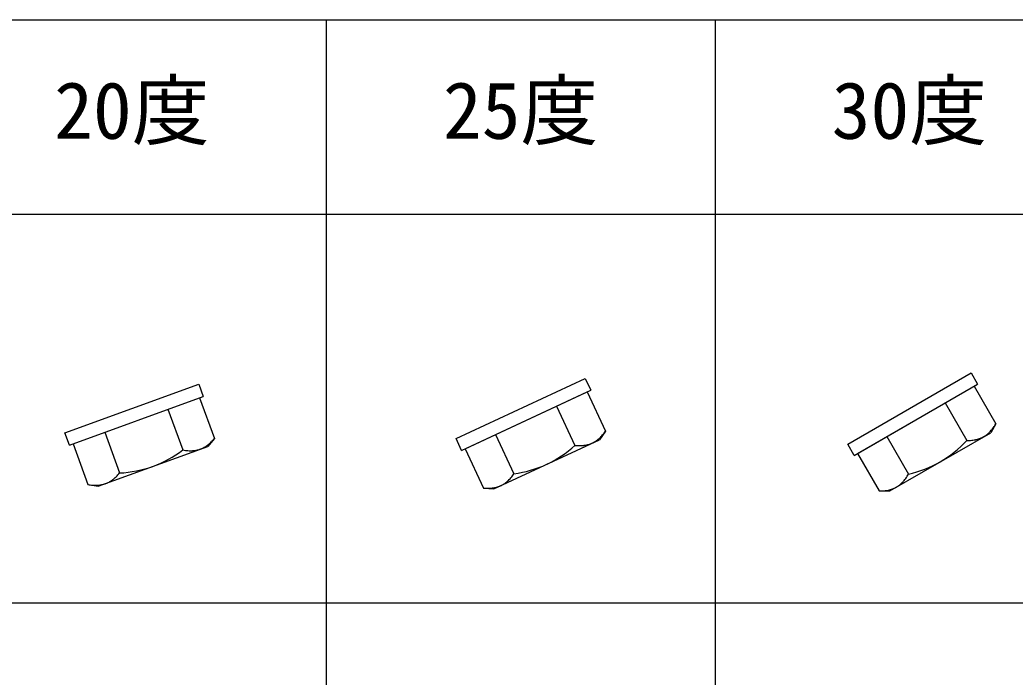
# Model space of a CAD drawing. Units: millimetres, scale not verified. Extents: x -1170 to 1170, y -780 to 835.
# Drawn here: x -604.6 to -297.4, y 577.1 to 780 of the extents above; entities that cross this region are included whole.
import ezdxf
from ezdxf.enums import TextEntityAlignment as Align

# ---------------------------------------------------------------- set-up
doc = ezdxf.new("R2010")
doc.units = ezdxf.units.MM
doc.header["$LTSCALE"] = 6
doc.layers.add('0-0_0', color=3, linetype='Continuous')
doc.layers.add('F-0', color=4, linetype='Continuous')
doc.styles.add('ＭＳ ゴシック', font='')
doc.styles.get('ＭＳ ゴシック').set_extended_font_data('MS Gothic')

msp = doc.modelspace()

# ---------------------------------------------------------------- linework, layer by layer
at = {"layer": '0-0_0'}
for p, q in [((-310.947, 671), (-308.947, 667.536)), ((-549.327, 667.524), (-547.959, 663.766)), ((-430.061, 669.298), (-428.371, 665.672)), ((-347.053, 645.536), (-308.947, 667.536)), ((-345.999, 646.144), (-310.001, 666.928)), ((-310.001, 666.928), (-303.305, 655.33)), ((-589.305, 648.717), (-547.959, 663.766)), ((-468.248, 647.077), (-428.371, 665.672)), ((-467.146, 647.591), (-429.473, 665.158)), ((-429.473, 665.158), (-423.813, 653.021)), ((-588.162, 649.133), (-549.101, 663.35)), ((-549.101, 663.35), (-544.521, 650.765)), ((-438.891, 660.767), (-433.231, 648.629)), ((-319, 661.732), (-312.304, 650.134)), ((-558.867, 659.796), (-554.286, 647.211)), ((-303.305, 655.33), (-304.912, 652.546)), ((-578.397, 652.687), (-573.817, 640.103)), ((-457.728, 651.983), (-452.068, 639.846)), ((-423.813, 653.021), (-425.657, 650.387)), ((-337, 651.34), (-330.304, 639.742)), ((-336.088, 634.546), (-304.912, 652.546)), ((-588.162, 649.133), (-583.582, 636.548)), ((-580.416, 635.989), (-546.587, 648.302)), ((-544.521, 650.765), (-546.587, 648.302)), ((-458.284, 635.173), (-425.657, 650.387)), ((-467.146, 647.591), (-461.487, 635.454)), ((-345.999, 646.144), (-339.303, 634.546)), ((-583.582, 636.548), (-580.416, 635.989)), ((-461.487, 635.454), (-458.284, 635.173)), ((-339.303, 634.546), (-336.088, 634.546))]:
    msp.add_line(p, q, dxfattribs=at)
for points in [[(-347.053, 645.536), (-349.053, 649), (-310.947, 671)], [(-589.305, 648.717), (-590.673, 652.476), (-549.327, 667.524)], [(-468.248, 647.077), (-469.939, 650.702), (-430.061, 669.298)], [(-304.496, 653.554), (-304.284, 653.831), (-304.077, 654.115), (-303.875, 654.41), (-303.68, 654.709), (-303.488, 655.016), (-303.305, 655.33)], [(-433.231, 648.629), (-432.838, 648.599), (-432.448, 648.578), (-432.061, 648.566), (-431.677, 648.566), (-431.297, 648.578), (-430.92, 648.599), (-430.55, 648.633), (-430.366, 648.655), (-430.183, 648.68), (-429.874, 648.732), (-429.571, 648.791), (-429.421, 648.824), (-429.272, 648.86), (-429.125, 648.9), (-428.976, 648.941), (-428.688, 649.031), (-428.543, 649.081), (-428.402, 649.134), (-428.259, 649.187), (-428.121, 649.245), (-427.981, 649.306), (-427.843, 649.368), (-427.693, 649.44), (-427.544, 649.514), (-427.4, 649.592), (-427.255, 649.673), (-427.113, 649.757), (-426.972, 649.843), (-426.832, 649.932), (-426.695, 650.025), (-426.559, 650.121), (-426.424, 650.219), (-426.29, 650.321), (-426.159, 650.424), (-426.029, 650.532), (-425.899, 650.643), (-425.644, 650.872), (-425.397, 651.109), (-425.155, 651.356)], [(-425.155, 651.356), (-424.92, 651.614), (-424.688, 651.878), (-424.461, 652.154), (-424.242, 652.435), (-424.023, 652.725), (-423.813, 653.021)], [(-312.304, 650.134), (-311.909, 650.138), (-311.519, 650.151), (-311.133, 650.173), (-310.75, 650.207), (-310.372, 650.252), (-309.999, 650.306), (-309.633, 650.371), (-309.452, 650.409), (-309.272, 650.45), (-308.969, 650.529), (-308.672, 650.615), (-308.525, 650.66), (-308.38, 650.709), (-308.237, 650.762), (-308.093, 650.815), (-307.813, 650.931), (-307.673, 650.993), (-307.537, 651.057), (-307.4, 651.123), (-307.267, 651.193), (-307.133, 651.265), (-307, 651.34), (-306.858, 651.424), (-306.716, 651.511), (-306.579, 651.601), (-306.441, 651.695), (-306.307, 651.791), (-306.174, 651.888), (-306.043, 651.989), (-305.914, 652.094), (-305.787, 652.202), (-305.661, 652.311), (-305.537, 652.425), (-305.416, 652.539), (-305.295, 652.657), (-305.176, 652.779), (-304.941, 653.029), (-304.716, 653.287), (-304.496, 653.554)], [(-554.286, 647.211), (-553.897, 647.146), (-553.511, 647.091), (-553.126, 647.046), (-552.743, 647.013), (-552.363, 646.992), (-551.986, 646.98), (-551.614, 646.981), (-551.429, 646.987), (-551.245, 646.996), (-550.933, 647.021), (-550.626, 647.054), (-550.473, 647.073), (-550.322, 647.096), (-550.172, 647.123), (-550.02, 647.151), (-549.725, 647.216), (-549.576, 647.253), (-549.431, 647.293), (-549.284, 647.333), (-549.141, 647.379), (-548.997, 647.427), (-548.854, 647.477), (-548.698, 647.536), (-548.544, 647.596), (-548.393, 647.662), (-548.241, 647.73), (-548.093, 647.801), (-547.945, 647.874), (-547.798, 647.951), (-547.653, 648.031), (-547.509, 648.116), (-547.366, 648.202), (-547.224, 648.292), (-547.085, 648.383), (-546.945, 648.478), (-546.807, 648.578), (-546.533, 648.784), (-546.266, 648.998), (-546.003, 649.224)], [(-546.003, 649.224), (-545.746, 649.46), (-545.492, 649.703), (-545.242, 649.958), (-544.999, 650.219), (-544.756, 650.488), (-544.521, 650.765)], [(-575.43, 638.447), (-575.149, 638.698), (-574.871, 638.959), (-574.6, 639.23), (-574.334, 639.512), (-574.074, 639.803), (-573.817, 640.103)], [(-453.531, 638.056), (-453.273, 638.331), (-453.019, 638.614), (-452.772, 638.908), (-452.532, 639.212), (-452.298, 639.524), (-452.068, 639.846)], [(-331.605, 637.832), (-331.372, 638.128), (-331.144, 638.433), (-330.923, 638.747), (-330.711, 639.071), (-330.505, 639.402), (-330.304, 639.742)], [(-583.582, 636.548), (-583.224, 636.487), (-582.865, 636.437), (-582.511, 636.393), (-582.155, 636.359), (-581.804, 636.336), (-581.456, 636.32), (-581.11, 636.316), (-580.767, 636.323), (-580.425, 636.342), (-580.255, 636.355), (-580.087, 636.371), (-579.922, 636.391), (-579.755, 636.413), (-579.59, 636.439), (-579.426, 636.467), (-579.263, 636.499), (-579.101, 636.534), (-578.941, 636.573), (-578.781, 636.614), (-578.621, 636.66), (-578.464, 636.707), (-578.306, 636.76), (-578.15, 636.814), (-578.007, 636.868), (-577.866, 636.924), (-577.727, 636.981), (-577.588, 637.044), (-577.451, 637.107), (-577.314, 637.174), (-577.046, 637.314), (-576.912, 637.39), (-576.78, 637.466), (-576.649, 637.546), (-576.52, 637.629), (-576.263, 637.801), (-576.008, 637.983), (-575.861, 638.094), (-575.716, 638.209), (-575.43, 638.447)], [(-461.487, 635.454), (-461.124, 635.424), (-460.762, 635.405), (-460.406, 635.393), (-460.049, 635.389), (-459.697, 635.397), (-459.348, 635.411), (-459.003, 635.438), (-458.663, 635.475), (-458.323, 635.523), (-458.155, 635.551), (-457.989, 635.582), (-457.826, 635.616), (-457.662, 635.653), (-457.5, 635.693), (-457.339, 635.735), (-457.179, 635.781), (-457.021, 635.83), (-456.865, 635.883), (-456.71, 635.938), (-456.554, 635.997), (-456.401, 636.058), (-456.249, 636.124), (-456.098, 636.192), (-455.961, 636.258), (-455.825, 636.326), (-455.691, 636.395), (-455.559, 636.47), (-455.428, 636.545), (-455.297, 636.623), (-455.042, 636.786), (-454.915, 636.874), (-454.79, 636.961), (-454.667, 637.052), (-454.545, 637.146), (-454.305, 637.34), (-454.066, 637.543), (-453.93, 637.667), (-453.795, 637.794), (-453.531, 638.056)], [(-339.303, 634.546), (-338.94, 634.548), (-338.578, 634.561), (-338.221, 634.58), (-337.865, 634.607), (-337.516, 634.645), (-337.17, 634.69), (-336.828, 634.747), (-336.493, 634.813), (-336.158, 634.891), (-335.993, 634.933), (-335.83, 634.979), (-335.671, 635.027), (-335.511, 635.077), (-335.353, 635.132), (-335.196, 635.188), (-335.041, 635.247), (-334.888, 635.31), (-334.737, 635.377), (-334.587, 635.445), (-334.437, 635.517), (-334.29, 635.591), (-334.144, 635.67), (-334, 635.752), (-333.869, 635.829), (-333.739, 635.909), (-333.612, 635.989), (-333.487, 636.075), (-333.363, 636.161), (-333.239, 636.251), (-332.999, 636.435), (-332.881, 636.534), (-332.764, 636.631), (-332.649, 636.732), (-332.536, 636.837), (-332.313, 637.051), (-332.094, 637.274), (-331.968, 637.409), (-331.845, 637.547), (-331.605, 637.832)]]:
    msp.add_lwpolyline(points, dxfattribs=at)
for centre, start, end in [((-458.01, 676.198), 295.639, 311.949), ((-339.392, 675.439), 300.639, 316.949), ((-576.568, 676.835), 290.639, 306.949), ((-575.79, 677.118), 273.051, 289.361), ((-457.26, 676.548), 278.051, 294.361), ((-338.674, 675.853), 283.051, 299.361)]:
    msp.add_arc(centre, 37.068, start, end, dxfattribs=at)
at = {"layer": 'F-0'}
for p, q in [((-510, 780), (-510, -780)), ((-390, 780), (-390, -780)), ((-1110, 600), (1170, 600))]:
    msp.add_line(p, q, dxfattribs=at)
at = {"layer": 'F-0', "color": 6}
msp.add_line((-1170, 720), (1170, 720), dxfattribs=at)
msp.add_lwpolyline([(-1170, 780), (1170, 780), (1170, -780)], dxfattribs=at)

# ---------------------------------------------------------------- texts
at = {"layer": 'F-0', "color": 7, "style": 'ＭＳ ゴシック'}
for s, p in [('20度', (-594, 738)), ('25度', (-474, 738)), ('30度', (-354, 738))]:
    msp.add_text(s, height=17.6, dxfattribs=at).set_placement(p, align=Align.BOTTOM_LEFT)

doc.saveas('drawing.dxf')
